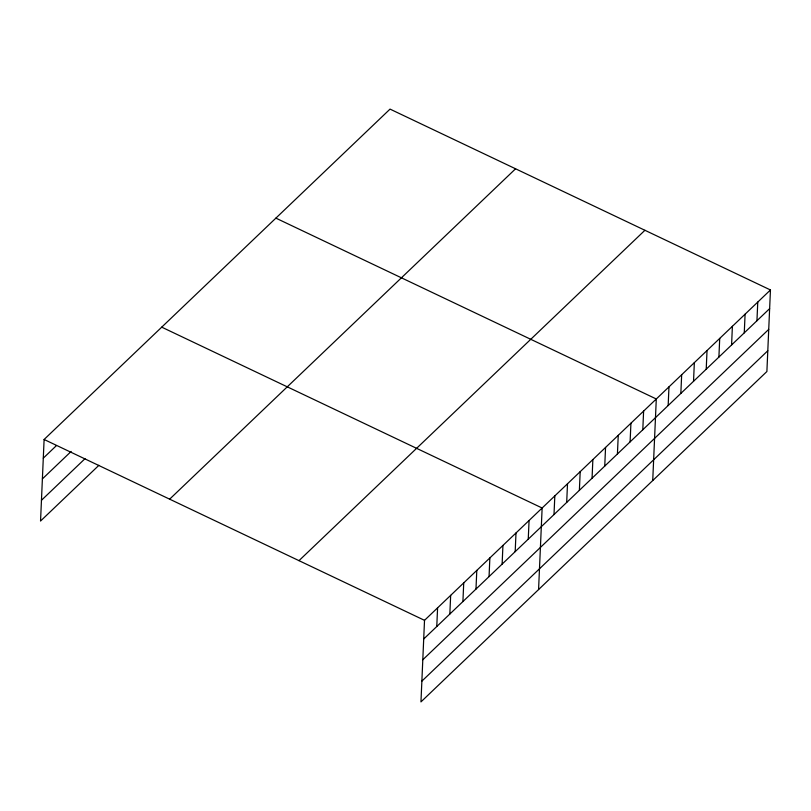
<?xml version="1.0" encoding="UTF-8"?>
<svg xmlns="http://www.w3.org/2000/svg" width="811" height="811" viewBox="0 0 811 811"><rect width="100%" height="100%" fill="white"/><g stroke="black" fill="none" stroke-linecap="round" stroke-linejoin="round"><path stroke-width="1.22" d="M770.45 289.963L424.518 620.334L420.96 701.89L766.892 371.519L770.45 289.963L390.04 109.11L44.108 439.481L40.55 521.037L98.922 465.291M436.774 626.518L437.585 607.855M449.841 614.039L450.663 595.375M462.909 601.559L463.73 582.896M475.976 589.08L476.797 570.407M489.053 576.591L489.864 557.927M502.121 564.111L502.932 545.448M515.188 551.632L515.999 532.969M528.255 539.153L529.066 520.49M538.575 589.567L542.133 508.01L161.724 327.157M554.004 514.559L554.825 495.896M566.686 502.445L567.507 483.782M579.378 490.331L580.189 471.667M592.06 478.216L592.871 459.553M604.742 466.102L605.553 447.439M617.424 453.988L618.246 435.325M630.106 441.873L630.928 423.21M642.799 429.759L643.61 411.096M652.733 480.538L656.292 398.982L275.882 218.129M668.163 405.53L668.974 386.867M680.845 393.416L681.666 374.753M693.527 381.312L694.348 362.639M706.219 369.198L707.03 350.524M718.901 357.083L719.712 338.41M731.583 344.969L732.394 326.296M744.265 332.855L745.086 314.192M756.947 320.74L757.768 302.077M43.297 458.154L56.364 445.665M42.385 478.906L71.145 451.443M41.452 500.286L85.013 458.681M169.651 499.16L515.573 168.789M298.985 560.654L644.917 230.283M423.707 638.997L769.639 308.626M422.805 659.759L768.727 329.378M421.862 681.139L767.794 350.757M44.108 439.481L424.518 620.334"/></g></svg>
